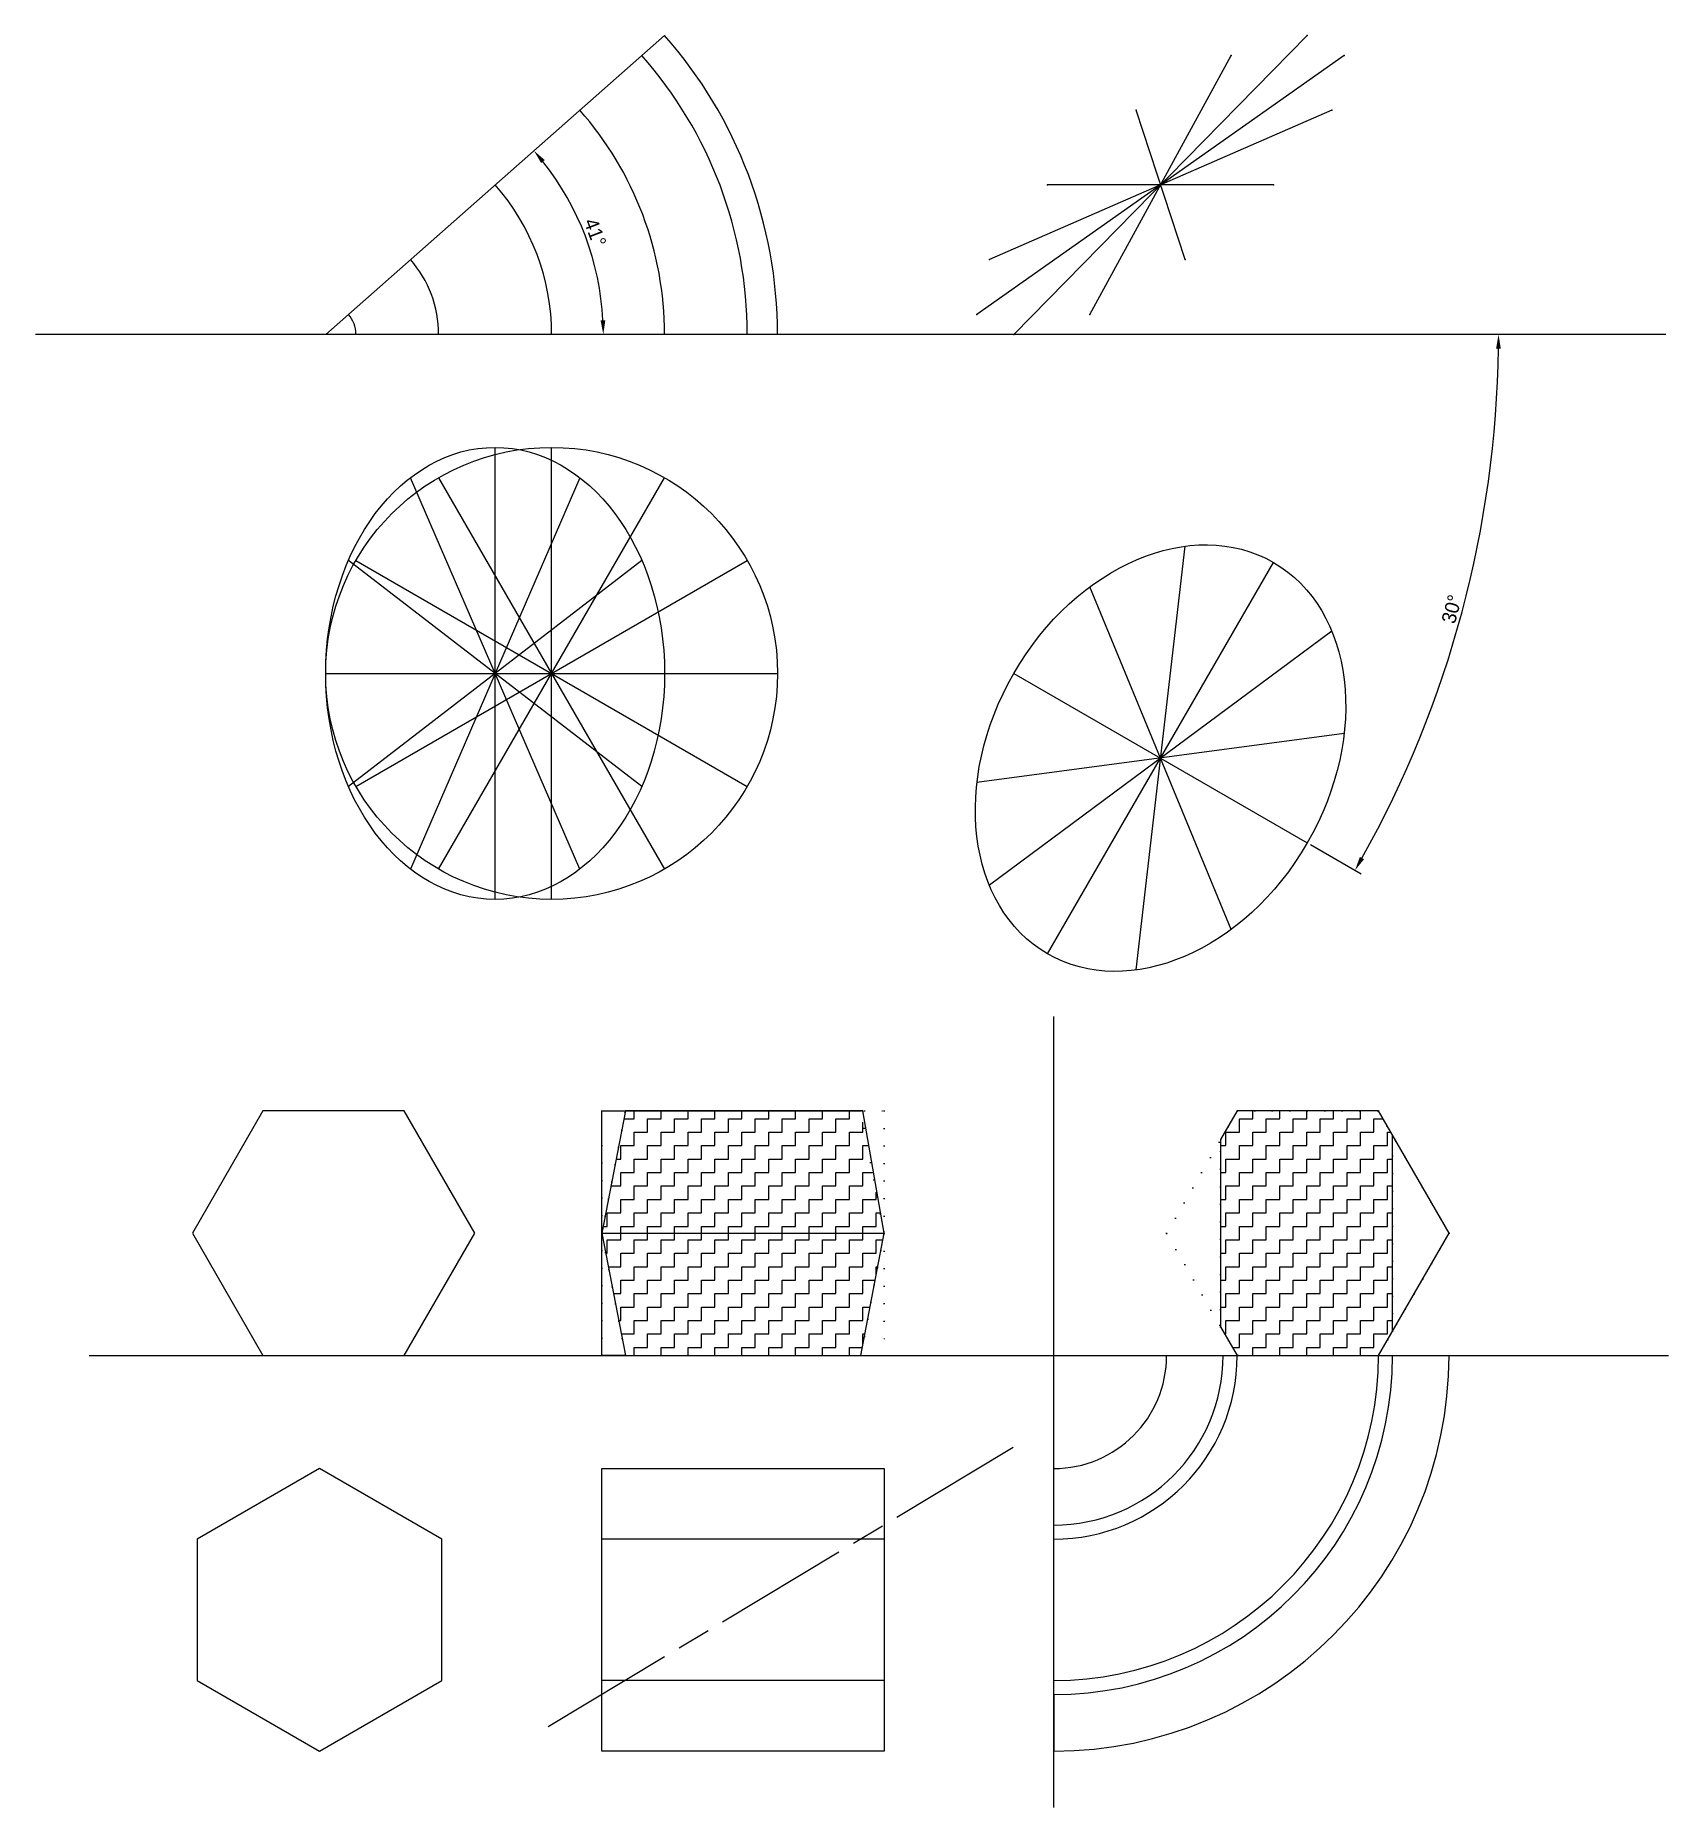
# Model space of a CAD drawing. Header units: millimetres. Extents: x -186 to 103, y 93 to 407.
import ezdxf

# ---------------------------------------------------------------- set-up
doc = ezdxf.new("R2010")
doc.units = ezdxf.units.MM
for name, pattern in [('ACAD_ISO07W100', [3, 0, -3]), ('ACAD_ISO08W100', [36, 24, -3, 6, -3]), ('CENTER', [50.8, 31.75, -6.35, 6.35, -6.35])]:
    doc.linetypes.add(name, pattern=pattern)
doc.dimstyles.new('ISO-25', dxfattribs={"dimtxt": 2.5, "dimasz": 2.5, "dimexe": 1.25, "dimexo": 0.625, "dimtad": 1, "dimtxsty": 'Standard', "dimcen": 2.5, "dimadec": 0, "dimazin": 0, "dimtfac": 1, "dimtmove": 0, "dimatfit": 3, "dimfxl": 0, "dimarcsym": 0})
pattern_1 = [(0, (-215.8164, 52.9683), (2.38125, 2.38125), [2.38125, -2.38125]), (90, (-213.435, 52.9683), (-2.38125, 2.38125), [2.38125, -2.38125])]

# ---------------------------------------------------------------- blocks, each defined once
blk = doc.blocks.new('*D1')
at = {"color": 0, "lineweight": -2}
blk.add_line((39.63, 263.41), (48.61, 258.22), dxfattribs=at)
blk.add_arc((-116.8, 353.72), 189.75, 330.7549, 359.2451, dxfattribs=at)
at = {"color": 0}
for points in [[(72.52, 351.22), (73.35, 351.22), (72.95, 353.72)], [(49.13, 260.81), (48.4, 261.23), (47.53, 258.85)]]:
    blk.add_solid(points, dxfattribs=at)
at = {"layer": 'Defpoints', "color": 0}
for p in [(-186.1, 353.72), (102.58, 353.72), (-12.87, 293.72), (61.51, 288.82), (39.09, 263.72)]:
    blk.add_point(p, dxfattribs=at)
at = {"color": 0, "insert": (64.67, 305.09), "char_height": 2.5, "attachment_point": 5, "rotation": 75}
blk.add_mtext('30°', dxfattribs=at)
blk = doc.blocks.new('*D2')
at = {"color": 0, "lineweight": -2}
blk.add_arc((-134.71, 353.72), 49.15, 2.9144, 38.4952, dxfattribs=at)
at = {"color": 0}
for points in [[(-96.56, 384.05), (-95.92, 384.58), (-97.84, 386.23)], [(-85.2, 356.23), (-86.04, 356.21), (-85.56, 353.72)]]:
    blk.add_solid(points, dxfattribs=at)
at = {"layer": 'Defpoints', "color": 0}
for p in [(-74.71, 406.63), (-86.97, 365.45), (-186.1, 353.72), (-134.71, 353.72), (102.58, 353.72)]:
    blk.add_point(p, dxfattribs=at)
at = {"color": 0, "insert": (-86.98, 371.76), "char_height": 2.5, "attachment_point": 5, "rotation": 290.7048}
blk.add_mtext('41°', dxfattribs=at)

msp = doc.modelspace()

# ---------------------------------------------------------------- hatches: boundary and pattern name
h = msp.add_hatch()
h.set_pattern_fill('ZIGZAG', color=256, scale=0.75, style=0)
h.set_pattern_definition(pattern_1)
h.paths.add_polyline_path([(-35.816, 194.619), (-39.983, 216.27), (-81.65, 216.27), (-85.816, 194.619)])
h.paths.add_polyline_path([(-85.816, 194.619), (-81.65, 172.968), (-39.983, 172.968), (-35.816, 194.619)])
h = msp.add_hatch()
h.set_pattern_fill('ZIGZAG', color=256, scale=0.75, style=0)
h.set_pattern_definition(pattern_1)
h.paths.add_polyline_path([(23.75, 178.049), (26.684, 172.968), (51.684, 172.968), (54.184, 177.298), (54.184, 211.939), (51.684, 216.27), (26.684, 216.27), (23.75, 211.189)])

# ---------------------------------------------------------------- linework, layer by layer
for p, q in [((-74.709, 406.634), (-134.709, 353.719)), ((102.584, 353.719), (-186.101, 353.719)), ((-94.709, 253.719), (-94.709, 333.719)), ((-114.709, 259.078), (-74.709, 328.36)), ((-114.709, 328.36), (-74.709, 259.078)), ((-129.35, 273.719), (-60.068, 313.719)), ((-129.35, 313.719), (-60.068, 273.719)), ((-134.709, 293.719), (-54.709, 293.719)), ((-5.816, 92.968), (-5.816, 232.968)), ((-85.816, 172.968), (-85.816, 216.27)), ((-85.816, 216.27), (-39.983, 216.27)), ((-81.65, 216.27), (-85.816, 194.619)), ((-39.604, 216.27), (-81.65, 216.27)), ((-35.816, 194.619), (-39.604, 216.27)), ((26.684, 216.27), (23.75, 211.189)), ((51.684, 216.27), (26.684, 216.27)), ((64.184, 194.619), (51.684, 216.27)), ((23.75, 211.189), (23.75, 178.049)), ((54.184, 177.298), (54.184, 211.939)), ((-85.816, 194.619), (-35.816, 194.619)), ((-85.816, 194.619), (-81.65, 172.968)), ((-39.983, 172.968), (-35.816, 194.619)), ((51.684, 172.968), (64.184, 194.619)), ((23.75, 178.049), (26.684, 172.968)), ((51.684, 172.968), (54.184, 177.298)), ((-176.591, 172.968), (103.056, 172.968)), ((-81.65, 172.968), (-85.816, 172.968)), ((-81.65, 172.968), (-39.983, 172.968)), ((26.684, 172.968), (51.684, 172.968)), ((-85.816, 152.968), (-35.816, 152.968)), ((-85.816, 102.968), (-85.816, 152.968)), ((-85.816, 140.468), (-85.816, 152.968)), ((-35.816, 152.968), (-35.816, 102.968)), ((-35.816, 140.468), (-85.816, 140.468)), ((-35.816, 115.468), (-85.816, 115.468)), ((-35.816, 102.968), (-85.816, 102.968))]:
    msp.add_line(p, q)
at = {"color": 1}
for p, q in [((-12.873, 353.719), (39.088, 406.634)), ((33.108, 380.177), (-6.892, 380.177)), ((-104.709, 253.719), (-104.709, 333.719)), ((-6.892, 244.078), (33.108, 313.36)), ((-12.873, 293.719), (39.088, 263.719))]:
    msp.add_line(p, q, dxfattribs=at)
at = {"color": 4}
for p, q in [((45.608, 403.09), (-19.392, 357.264)), ((0.608, 357.264), (25.608, 403.09)), ((43.419, 393.406), (-17.203, 366.948)), ((17.438, 366.948), (8.778, 393.406)), ((-89.709, 328.36), (-119.709, 259.078)), ((-89.709, 259.078), (-119.709, 328.36)), ((-78.728, 313.719), (-130.69, 273.719)), ((-78.728, 273.719), (-130.69, 313.719)), ((8.778, 241.219), (17.438, 316.219)), ((25.608, 248.409), (0.608, 309.03)), ((43.419, 301.219), (-17.203, 256.219)), ((-134.709, 293.719), (-74.709, 293.719)), ((45.608, 283.05), (-19.392, 274.389))]:
    msp.add_line(p, q, dxfattribs=at)
at = {"linetype": 'ACAD_ISO07W100'}
for p, q in [((-85.816, 172.968), (-85.816, 216.27)), ((-85.816, 216.27), (-35.816, 216.27)), ((-85.816, 194.619), (-81.65, 216.27)), ((-81.65, 216.27), (-39.983, 216.27)), ((-39.983, 216.27), (-35.816, 194.619)), ((-35.816, 216.27), (-35.816, 172.968)), ((14.184, 194.619), (26.684, 216.27)), ((26.684, 216.27), (51.684, 216.27)), ((51.684, 216.27), (64.184, 194.619)), ((23.75, 178.049), (23.75, 211.189)), ((54.184, 177.298), (54.184, 211.939)), ((-85.816, 172.968), (-85.816, 194.619)), ((-85.816, 194.619), (-35.816, 194.619)), ((-81.65, 172.968), (-85.816, 194.619)), ((-35.816, 194.619), (-39.983, 172.968)), ((26.684, 172.968), (14.184, 194.619)), ((64.184, 194.619), (51.684, 172.968)), ((-35.816, 172.968), (-85.816, 172.968)), ((51.684, 172.968), (26.684, 172.968))]:
    msp.add_line(p, q, dxfattribs=at)
at = {"color": 1, "linetype": 'ACAD_ISO08W100'}
msp.add_line((-12.976, 156.672), (-97.037, 106.236), dxfattribs=at)
at = {"linetype": 'CENTER'}
for p, q in [((-5.816, 92.968), (-5.816, 112.968)), ((-5.816, 112.968), (-5.816, 102.968))]:
    msp.add_line(p, q, dxfattribs=at)
for points in [[(-120.816, 216.27), (-145.816, 216.27), (-158.316, 194.619), (-145.816, 172.968), (-120.816, 172.968), (-108.316, 194.619)], [(-114.166, 115.468), (-114.166, 140.468), (-135.816, 152.968), (-157.467, 140.468), (-157.467, 115.468), (-135.816, 102.968)]]:
    msp.add_lwpolyline(points, close=True)
msp.add_circle((-94.709, 293.719), 40)
at = {"color": 1}
for radius in [80, 40]:
    msp.add_arc((-134.709, 353.719), radius, 0, 41.40962, dxfattribs=at)
for centre, radius, start, end in [((-134.709, 353.719), 74.641, 0, 41.40962), ((-134.709, 353.719), 60, 0, 41.40962), ((-134.709, 353.719), 20, 0, 41.40962), ((-134.709, 353.719), 5.359, 0, 41.40962), ((-5.816, 172.968), 32.5, 270, 0), ((-5.816, 172.968), 30, 270, 0), ((-5.816, 172.968), 57.5, 270, 0), ((-5.816, 172.968), 60, 270, 0), ((-5.816, 172.968), 70, 270, 0)]:
    msp.add_arc(centre, radius, start, end)
at = {"linetype": 'CENTER'}
msp.add_arc((-5.816, 172.968), 20, 270, 0, dxfattribs=at)
at = {"color": 4}
for centre, major_axis in [((-104.709, 293.719), (0, 40)), ((13.108, 278.719), (20, 34.641))]:
    msp.add_ellipse(centre, major_axis=major_axis, ratio=0.75, dxfattribs=at)
for p in [(39.088, 406.634), (25.608, 403.09), (45.608, 403.09), (8.778, 393.406), (43.419, 393.406), (-6.892, 380.177), (33.108, 380.177), (-17.203, 366.948), (17.438, 366.948), (-19.392, 357.264), (0.608, 357.264), (-12.873, 353.719)]:
    msp.add_point(p)

# ---------------------------------------------------------------- dimensions: what is measured, and where the dimension line sits
for base, line1, line2, picture, middle in [((-86.975, 365.447), ((-74.709, 406.634), (-134.709, 353.719)), ((102.584, 353.719), (-186.101, 353.719)), '*D2', (-86.976, 371.761)), ((61.508, 288.822), ((102.584, 353.719), (-186.101, 353.719)), ((-12.873, 293.719), (39.088, 263.719)), '*D1', (64.675, 305.095))]:
    dim = msp.add_angular_dim_2l(base=base, line1=line1, line2=line2, dimstyle='ISO-25')
    dim.commit()
    dim.dimension.update_dxf_attribs({"geometry": picture, "text_midpoint": middle})

doc.saveas('drawing.dxf')
